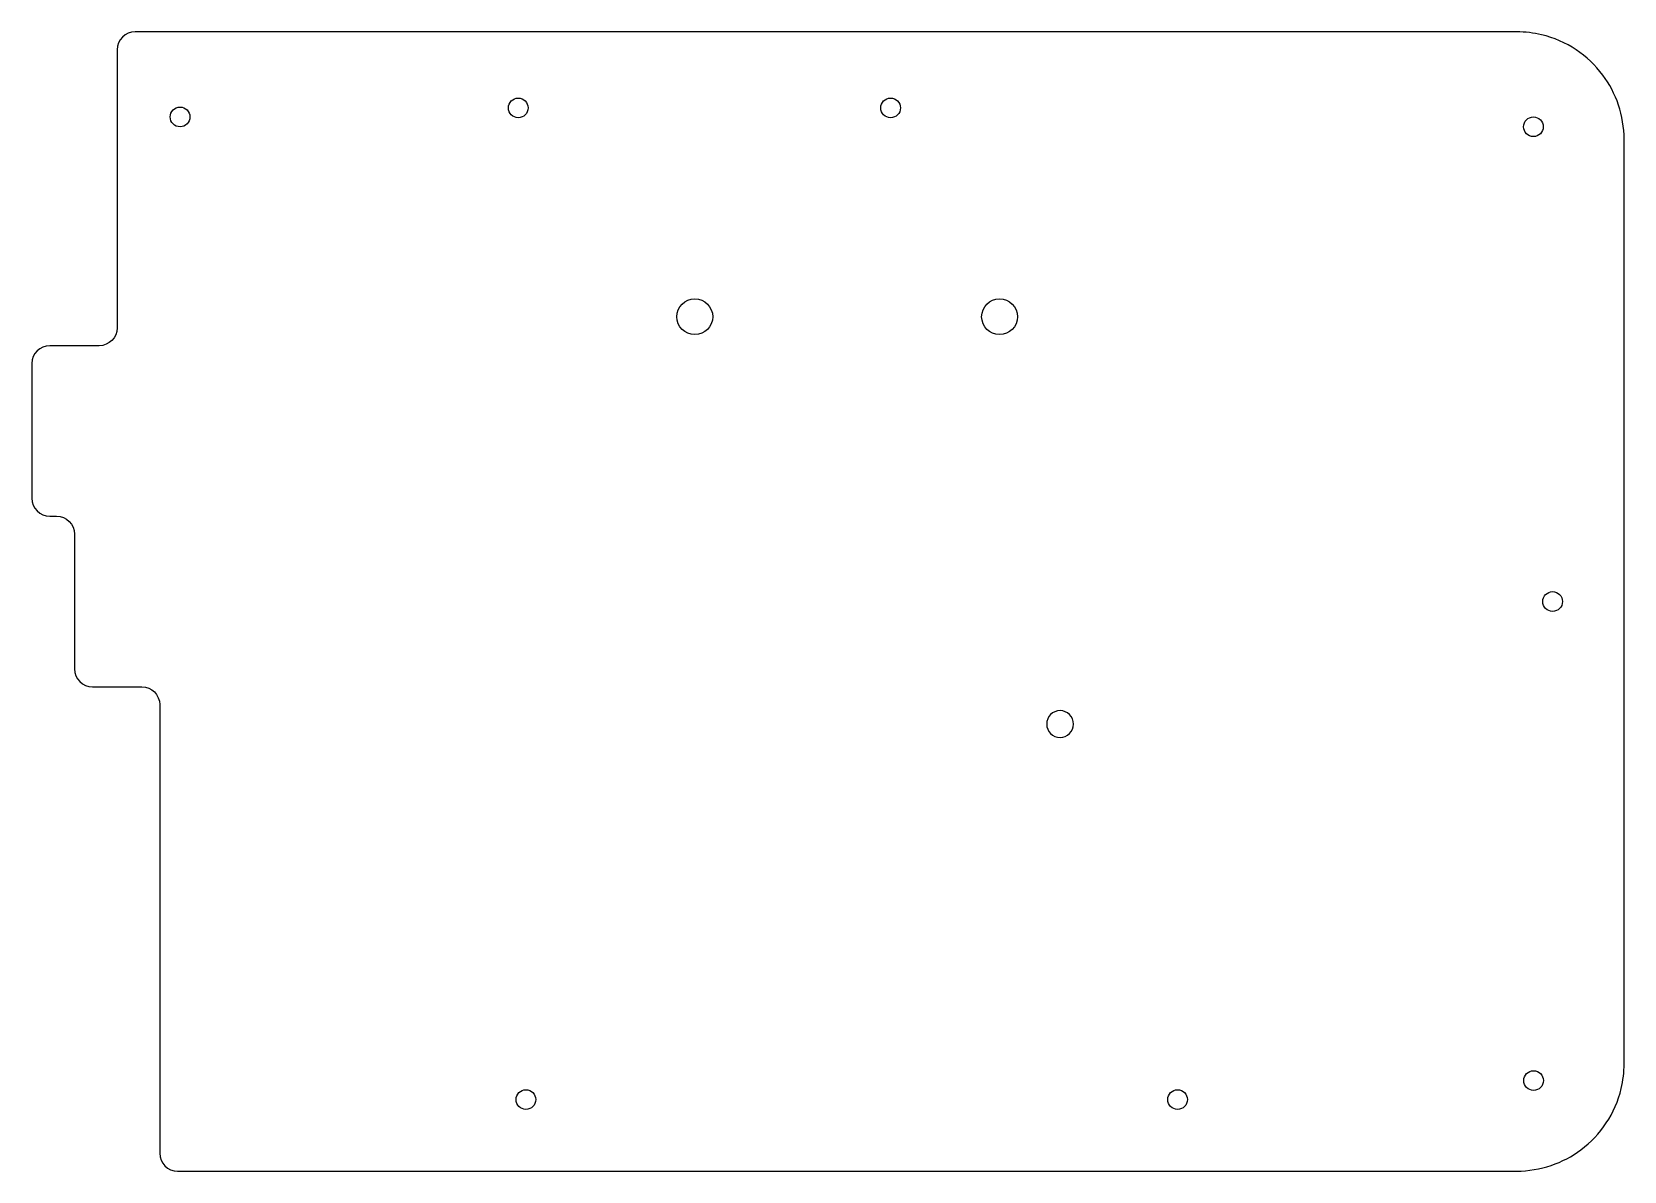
# Model space of a CAD drawing. Header units: millimetres. Extents: x 218 to 396, y -140 to -13.
import ezdxf

# ---------------------------------------------------------------- set-up
doc = ezdxf.new("R2010")
doc.units = ezdxf.units.MM
doc.layers.get('0').update_dxf_attribs({"linetype": 'CONTINUOUS'})

msp = doc.modelspace()

# ---------------------------------------------------------------- linework, layer by layer
for p, q in [((384.03, -12.58), (229.63, -12.58)), ((227.63, -14.58), (227.63, -22.58)), ((227.63, -22.58), (227.63, -45.63)), ((396.02, -127.82), (396.02, -24.58)), ((225.63, -47.63), (220.1, -47.63)), ((218.1, -49.63), (218.1, -64.67)), ((220.1, -66.67), (220.86, -66.67)), ((222.86, -68.67), (222.86, -83.72)), ((224.86, -85.72), (230.39, -85.72)), ((232.39, -87.72), (232.39, -129.82)), ((232.39, -129.82), (232.39, -137.82)), ((234.39, -139.82), (384.03, -139.82))]:
    msp.add_line(p, q)
for centre, radius in [((234.66, -22.08), 1.1), ((272.45, -21.07), 1.1), ((314.06, -21.07), 1.1), ((385.89, -23.18), 1.1), ((292.18, -44.39), 2), ((326.23, -44.39), 2), ((388.03, -76.2), 1.1), ((385.9, -129.71), 1.1), ((273.3, -131.83), 1.1), ((346.12, -131.83), 1.1)]:
    msp.add_circle(centre, radius)
for centre, start, end in [((229.63, -14.58), 90, 180), ((234.39, -137.82), 180, 270)]:
    msp.add_arc(centre, 2, start, end)
for points, knots in [([(396.02, -24.58), (396.02, -21.93), (395.13, -19.4), (393.64, -17.4), (391.99, -15.19), (389.59, -13.56), (386.8, -12.9), (385.9, -12.69), (384.97, -12.58), (384.03, -12.58)], [16, 16, 16, 16, 16.405623, 16.405623, 16.405623, 16.855638, 16.855638, 16.855638, 17, 17, 17, 17]), ([(333, -88.39), (333.82, -88.39), (334.5, -89.07), (334.5, -89.89), (334.5, -90.72), (333.82, -91.39), (333, -91.39), (332.17, -91.39), (331.5, -90.72), (331.5, -89.89), (331.5, -89.07), (332.17, -88.39), (333, -88.39)], [0, 0, 0, 0, 1, 1, 1, 2, 2, 2, 3, 3, 3, 4, 4, 4, 4]), ([(384.03, -139.82), (386.67, -139.82), (389.2, -138.93), (391.2, -137.44), (393.41, -135.79), (395.04, -133.39), (395.7, -130.6), (395.91, -129.7), (396.02, -128.77), (396.02, -127.82)], [14, 14, 14, 14, 14.405623, 14.405623, 14.405623, 14.855638, 14.855638, 14.855638, 15, 15, 15, 15])]:
    msp.add_open_spline(points, degree=3, knots=knots)
for points in [[(227.63, -45.63), (227.63, -46.73), (226.73, -47.63), (225.63, -47.63)], [(220.1, -47.63), (219, -47.63), (218.1, -48.52), (218.1, -49.63)], [(218.1, -64.67), (218.1, -65.78), (219, -66.67), (220.1, -66.67)], [(220.86, -66.67), (221.97, -66.67), (222.86, -67.57), (222.86, -68.67)], [(222.86, -83.72), (222.86, -84.83), (223.76, -85.72), (224.86, -85.72)], [(230.39, -85.72), (231.49, -85.72), (232.39, -86.62), (232.39, -87.72)]]:
    msp.add_open_spline(points, degree=3)

doc.saveas('drawing.dxf')
